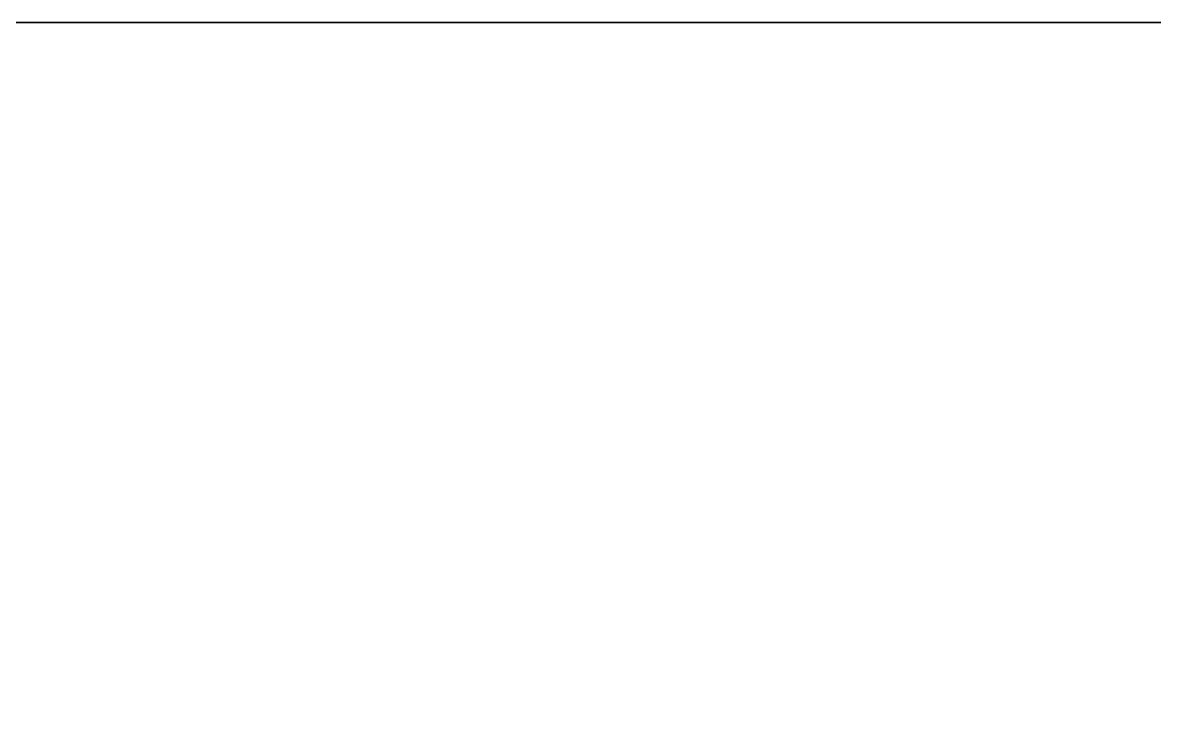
# Model space of a CAD drawing. Extents: x -9 to 2186, y -1355 to 1.
# Drawn here: x 112.2 to 156.97, y -672.5 to -645 of the extents above; entities that cross this region are included whole.
import ezdxf

# ---------------------------------------------------------------- set-up
doc = ezdxf.new("R2010")
doc.units = 0
doc.layers.add('IQ_200_3D', color=1, linetype='Continuous')
doc.layers.add('IQ_BROWN_3D', color=32, linetype='Continuous')

msp = doc.modelspace()

# ---------------------------------------------------------------- meshes
at = {"layer": 'IQ_200_3D'}
mesh = msp.add_polyface(dxfattribs=at)
corners = [(296.5, -645, 150), (2.5, -645, 150), (2.5, -645, 802), (296.5, -645, 802)]
mesh.append_faces([[corners[k] for k in face] for face in [(0, 1, 2, 3)]])
mesh = msp.add_polyface(dxfattribs=at)
corners = [(296.5, -695, 150), (2.5, -695, 150), (2.5, -645, 150), (296.5, -645, 150)]
mesh.append_faces([[corners[k] for k in face] for face in [(0, 1, 2, 3)]])
mesh = msp.add_polyface(dxfattribs=at)
corners = [(296.5, -645, 802), (2.5, -645, 802), (2.5, -695, 802), (296.5, -695, 802)]
mesh.append_faces([[corners[k] for k in face] for face in [(0, 1, 2, 3)]])
at = {"layer": 'IQ_BROWN_3D'}
mesh = msp.add_polyface(dxfattribs=at)
corners = [(0, 0, 840), (0, -700, 840), (2185, -700, 840), (2185, 0, 840)]
mesh.append_faces([[corners[k] for k in face] for face in [(0, 1, 2, 3)]])
mesh = msp.add_polyface(dxfattribs=at)
corners = [(2185, -700, 800), (0, -700, 800), (0, 0, 800), (2185, 0, 800)]
mesh.append_faces([[corners[k] for k in face] for face in [(0, 1, 2, 3)]])

doc.saveas('drawing.dxf')
